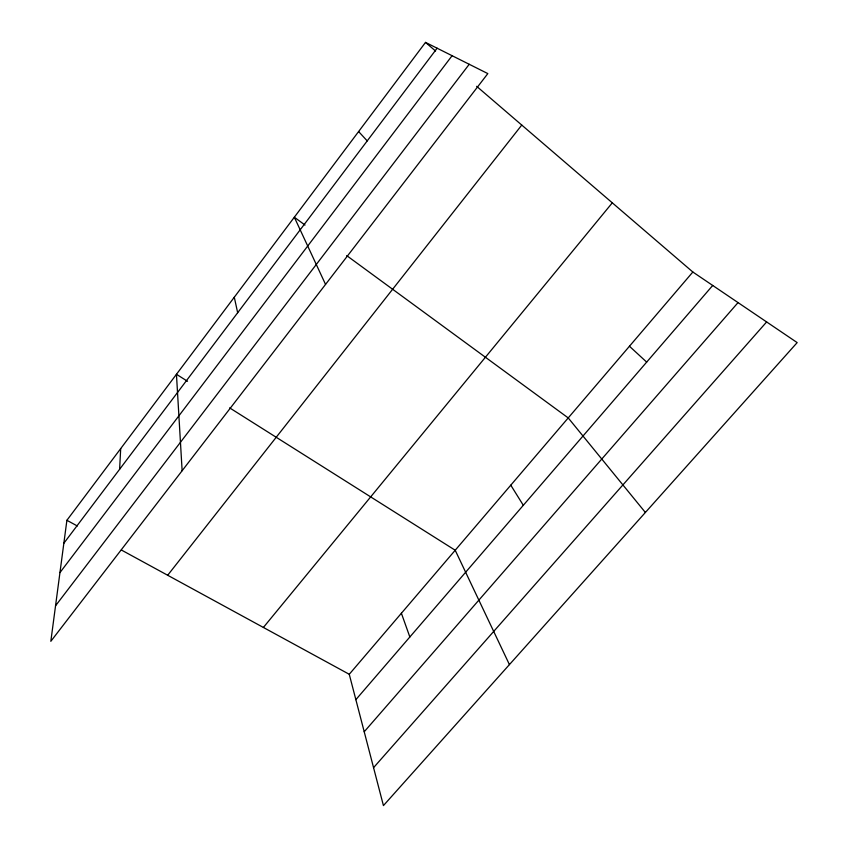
<?xml version="1.0" encoding="UTF-8"?>
<svg xmlns="http://www.w3.org/2000/svg" width="848" height="848" viewBox="0 0 848 848"><rect width="100%" height="100%" fill="white"/><g stroke="black" fill="none" stroke-linecap="round" stroke-linejoin="round"><path stroke-width="1.27" d="M119.621 469.283L120.692 448.603M66.897 520.29L50.827 641.311L487.823 73.596L425.516 42.4L66.897 520.29L77.327 525.983M63.844 543.261L437.112 48.209M59.954 572.601L452.09 55.703M55.544 605.79L469.23 64.278M167.681 575.262L521.764 125.069M263.389 627.456L612.298 202.831M349.259 674.287L692.848 272.017L797.173 342.603L383.434 805.6L349.259 674.287L121.349 549.992M355.863 699.653L712.712 285.458M364.216 731.76L738.046 302.588M373.565 767.652L766.634 321.943M187.535 381.293L176.448 374.297L182.129 470.725M229.66 407.888L455.206 550.246L509.425 664.609M305.015 225.049L294.33 217.226L325.547 284.419M346.684 255.587L568.224 417.926L645.381 512.468M425.516 42.4L435.543 51.007M476.65 86.316L692.848 272.017M629.449 346.249L646.674 362.107M358.609 131.557L367.226 140.895M510.782 485.173L523.311 505.291M401.39 613.252L409.849 636.996M234.292 297.224L237.663 312.732"/></g></svg>
